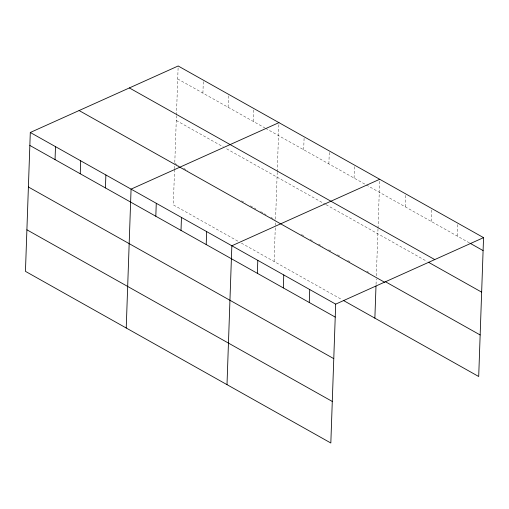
<?xml version="1.0" encoding="UTF-8"?>
<svg xmlns="http://www.w3.org/2000/svg" width="509" height="509" viewBox="0 0 509 509"><rect width="100%" height="100%" fill="white"/><g stroke="black" fill="none" stroke-linecap="round" stroke-linejoin="round"><path stroke-width="0.38" stroke-dasharray="2.54 1.91" d="M174.549 169.58L173.321 204.866L238.689 241.61M174.581 168.797L174.74 164.095M174.797 162.517L176.432 115.791M176.458 115.009L178.169 65.992M202.913 93.102L203.365 80.155M228.102 107.265L228.554 94.311M253.297 121.422L253.749 108.474M274.096 261.511L275.324 226.225M275.356 225.442L275.522 220.741M275.573 219.163L277.208 172.436M277.233 171.654L278.945 122.637M303.688 149.748L304.14 136.794M328.878 163.904L329.329 150.957M354.073 178.067L354.525 165.12M376.049 284.436L376.24 278.951M376.348 275.802L377.983 229.082M378.009 228.293L379.72 179.276M405.228 206.819L405.679 193.872M431.18 221.409L431.632 208.461M457.139 235.998L457.591 223.05M177.717 78.94L264.871 127.931M265.552 128.313L365.653 184.576M366.334 184.958L469.438 242.908M176.267 120.493L223.247 146.904M226.651 148.819L325.385 204.313M326.065 204.694L427 261.429M174.772 163.313L178.856 165.61M183.622 168.288L187.706 170.585M241.501 200.82L245.586 203.116M250.352 205.795L255.798 208.855M260.563 211.534L266.016 214.594M270.782 217.273L274.866 219.57M301.423 234.496L304.147 236.03M310.274 239.472L312.316 240.623M318.443 244.066L322.528 246.362M328.655 249.804L331.384 251.338M337.512 254.78L339.554 255.932M347.723 260.525L351.127 262.434M366.792 271.24L368.834 272.385M241.412 243.137L342.188 299.782"/><path stroke-width="0.76" d="M30.298 132.486L25.45 271.361L330.831 443.008L335.679 304.134L30.298 132.486L178.169 65.992L483.55 237.639L478.702 376.514L343.55 300.545M55.042 159.597L55.494 146.649M80.237 173.76L80.689 160.812M105.427 187.923L105.878 174.969M126.226 328.006L131.074 189.132L278.945 122.637M155.818 216.242L156.269 203.295M181.013 230.405L181.465 217.451M206.202 244.562L206.66 231.614M227.001 384.651L231.849 245.777L379.72 179.276M257.357 273.314L257.808 260.366M283.316 287.903L283.767 274.955M309.268 302.492L309.726 289.545M374.872 318.15L375.992 286.007M335.679 304.134L483.55 237.639M470.119 243.296L483.098 250.587M129.369 87.936L434.756 259.584M428.368 262.199L481.648 292.147M385.205 281.592L480.152 334.96M79.099 110.542L384.48 282.19M29.846 145.44L335.227 317.088M28.396 186.994L333.777 358.641M26.901 229.807L332.282 401.455"/></g></svg>
